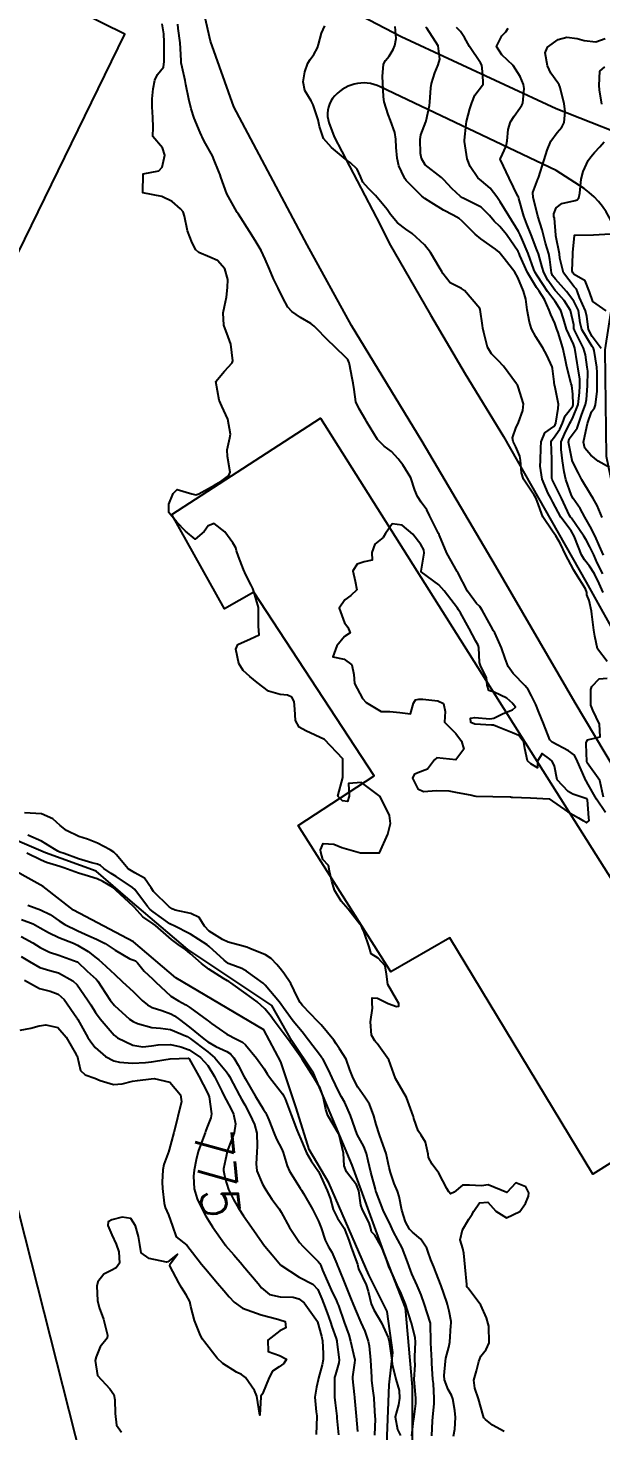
# Model space of a CAD drawing. Header units: metres. Extents: x 307586 to 320046, y 7427249 to 7434250.
# Drawn here: x 319085.4 to 319146.4, y 7429122.8 to 7429272.2 of the extents above; entities that cross this region are included whole.
import ezdxf
from ezdxf.enums import TextEntityAlignment as Align

# ---------------------------------------------------------------- set-up
doc = ezdxf.new("R2010")
doc.units = ezdxf.units.M
doc.header["$MEASUREMENT"] = 0
for name, color, linetype in [('Area Verde e Lazer', 45, 'Continuous'), ('Cotas', 45, 'Continuous'), ('Curvas de Nivel 1m', 11, 'Continuous'), ('Curvas de Nivel 5m', 15, 'Continuous'), ('Edificações', 30, 'Continuous'), ('Hidrografia', 140, 'Continuous'), ('Vias Primárias', 230, 'Continuous')]:
    doc.layers.add(name, color=color, linetype=linetype)
doc.styles.add('Style-STANDARD', font='STANDARD.shx')

msp = doc.modelspace()

# ---------------------------------------------------------------- linework, layer by layer
at = {"layer": 'Area Verde e Lazer'}
msp.add_lwpolyline([(319044.9, 7429222.86), (319066.6, 7429211.96), (319095.71, 7429271.56), (319044.9, 7429296.61)], dxfattribs=at)
msp.add_lwpolyline([(319044.9, 7429222.86), (319066.6, 7429211.96), (319095.71, 7429271.56), (319044.9, 7429296.61)], dxfattribs=at)
at = {"layer": 'Curvas de Nivel 1m', "flags": 128}
for points, elevation in [([(319136.06, 7429122.77), (319134.85, 7429123.44), (319134.08, 7429124.05), (319133.93, 7429124.23), (319133.83, 7429124.49), (319133.35, 7429126.24), (319132.96, 7429127.4), (319132.86, 7429128.24), (319133.13, 7429129.25), (319133.37, 7429130.24), (319133.61, 7429130.78), (319134.17, 7429131.52), (319134.47, 7429132.23), (319134.44, 7429133.98), (319134.39, 7429134.23), (319134.21, 7429134.87), (319133.6, 7429136.24), (319132.24, 7429138.04), (319132.15, 7429138.16), (319132.12, 7429138.25), (319132.09, 7429138.41), (319131.91, 7429140.26), (319131.79, 7429141.76), (319131.67, 7429142.26), (319131.38, 7429143.19), (319131.63, 7429144.26), (319132.33, 7429145.4), (319132.67, 7429145.91), (319132.85, 7429146.24), (319133.46, 7429147.13), (319134.35, 7429147.2), (319135.2, 7429146.22), (319136.34, 7429145.53), (319137.74, 7429146.19), (319138.35, 7429147.06), (319138.68, 7429147.85), (319138.69, 7429148.18), (319138.37, 7429148.83), (319137.33, 7429149.24), (319136.36, 7429148.21), (319134.38, 7429149.04), (319133.68, 7429148.93), (319132.37, 7429149.02), (319131.64, 7429149), (319130.75, 7429148.27), (319130.36, 7429148.08), (319130.17, 7429148.28), (319129.99, 7429148.66), (319129.11, 7429150.29), (319128.4, 7429151.24), (319128.04, 7429151.94), (319127.97, 7429152.31), (319127.7, 7429153.58), (319127.25, 7429154.32), (319126.92, 7429154.8), (319126.46, 7429156.11), (319126.41, 7429156.33), (319126.4, 7429156.39), (319125.68, 7429158.34), (319124.51, 7429160.35), (319123.79, 7429162.36), (319122.55, 7429164.08), (319122.42, 7429164.24), (319122.32, 7429164.37), (319121.97, 7429164.97), (319121.85, 7429166.38), (319122.06, 7429167.84), (319122.02, 7429168.38), (319122.04, 7429168.95), (319122.61, 7429168.93), (319123.73, 7429168.36), (319124.6, 7429168.02), (319124.87, 7429168.08), (319124.85, 7429168.35), (319124.61, 7429168.76), (319123.68, 7429170.36), (319123.55, 7429171.46), (319123.41, 7429172.36), (319122.66, 7429173.17), (319121.93, 7429173.64), (319121.72, 7429174.38), (319121.16, 7429175.93), (319120.95, 7429176.4), (319120.89, 7429176.58), (319120.71, 7429176.81), (319119.48, 7429178.41), (319118.74, 7429179.26), (319118.02, 7429180.43), (319117.72, 7429181.39), (319117.47, 7429182.44), (319117.38, 7429183.04), (319116.79, 7429183.69), (319116.55, 7429184.45), (319116.54, 7429184.71), (319116.81, 7429185.37), (319117.93, 7429185.31), (319118.8, 7429184.96), (319120.79, 7429184.4), (319122.8, 7429184.38), (319123.7, 7429186.37), (319123.99, 7429187.52), (319123.87, 7429188.36), (319122.87, 7429190.38), (319120.89, 7429191.9), (319119.52, 7429191.78), (319119.57, 7429190.41), (319119.41, 7429189.87), (319118.87, 7429189.93), (319118.37, 7429190.43), (319118.89, 7429192.42), (319118.91, 7429194.42), (319116.94, 7429196.45), (319114.95, 7429197.37), (319114.25, 7429197.78), (319113.86, 7429198.49), (319113.78, 7429199.69), (319113.73, 7429200.49), (319113.47, 7429200.96), (319113, 7429201.17), (319112.24, 7429201.27), (319111, 7429201.62), (319109.77, 7429202.53), (319109.02, 7429203.17), (319108.29, 7429203.82), (319107.83, 7429204.56), (319107.53, 7429206.09), (319107.74, 7429206.56), (319109.07, 7429207.17), (319110, 7429207.6), (319109.92, 7429208.53), (319109.94, 7429209.69), (319109.94, 7429210.53), (319109.44, 7429212.23), (319109.31, 7429212.54), (319109.14, 7429212.9), (319108.59, 7429213.99), (319108.34, 7429214.55), (319107.78, 7429215.95), (319107.6, 7429216.56), (319107.5, 7429216.88), (319107.19, 7429217.42), (319106.34, 7429218.58), (319105.22, 7429219.45), (319104.58, 7429219.23), (319104.15, 7429218.61), (319103.19, 7429217.79), (319102.14, 7429218.63), (319101.22, 7429219.59), (319100.38, 7429220.65), (319100.38, 7429221.51), (319100.86, 7429222.64), (319101.26, 7429223.07), (319102.82, 7429222.62), (319103.25, 7429222.52), (319103.58, 7429222.62), (319105.26, 7429223.53), (319105.93, 7429223.92), (319106.78, 7429224.57), (319106.92, 7429224.93), (319106.64, 7429226.58), (319106.6, 7429227.29), (319106.88, 7429228.57), (319106.94, 7429228.97), (319106.66, 7429230.58), (319106.01, 7429231.94), (319105.73, 7429232.59), (319105.39, 7429234.59), (319106.31, 7429235.68), (319107.12, 7429236.57), (319107.2, 7429236.79), (319106.97, 7429238.57), (319106.69, 7429239.34), (319106.23, 7429240.58), (319106.16, 7429241.91), (319106.31, 7429242.58), (319106.51, 7429243.57), (319106.63, 7429244.58), (319106.65, 7429245.46), (319106.33, 7429246.58), (319105.55, 7429247.48), (319104.76, 7429247.81), (319103.56, 7429248.33), (319103.26, 7429248.62), (319102.86, 7429249.34), (319102.38, 7429250.63), (319102.04, 7429252.2), (319101.89, 7429252.64), (319101.62, 7429252.97), (319100.73, 7429253.76), (319099.63, 7429254.27), (319097.63, 7429254.69), (319097.66, 7429256.69), (319099.31, 7429257.03), (319099.67, 7429257.4), (319099.94, 7429258.67), (319099.7, 7429259.48), (319098.69, 7429260.68), (319098.72, 7429261.68), (319098.68, 7429262.68), (319098.59, 7429263.84), (319098.62, 7429264.68), (319098.71, 7429265.73), (319098.9, 7429266.68), (319099.18, 7429267.28), (319099.8, 7429268.04), (319099.88, 7429268.67), (319099.89, 7429270.62), (319099.88, 7429270.67), (319099.88, 7429270.72), (319099.84, 7429271.62), (319099.68, 7429272.67)], 774), ([(319147.05, 7429204.75), (319146.02, 7429206.1), (319145.72, 7429207.46), (319145.61, 7429208.1), (319145.4, 7429209.82), (319145.37, 7429210.11), (319145.12, 7429211.26), (319144.89, 7429211.87), (319144.88, 7429212.11), (319144.75, 7429212.5), (319143.71, 7429214.13), (319143.51, 7429214.48), (319143.17, 7429215.11), (319142.6, 7429216.15), (319142.06, 7429217.28), (319141.57, 7429218.16), (319141.21, 7429218.65), (319140.2, 7429220.17), (319139.58, 7429221.85), (319139.44, 7429222.18), (319139.26, 7429222.47), (319138.14, 7429224.2), (319137.93, 7429224.84), (319137.82, 7429226.2), (319137.75, 7429226.64), (319137.32, 7429227.63), (319137.05, 7429228.21), (319136.97, 7429228.57), (319137.35, 7429229.73), (319137.52, 7429230.03), (319137.62, 7429230.21), (319138.08, 7429231.49), (319138.15, 7429232.2), (319137.58, 7429234.03), (319137.48, 7429234.21), (319137.4, 7429234.32), (319135.99, 7429236.22), (319135.43, 7429236.83), (319134.74, 7429237.54), (319134.32, 7429238.25), (319133.91, 7429239.81), (319133.82, 7429240.25), (319133.77, 7429240.55), (319133.54, 7429242.26), (319133.49, 7429242.37), (319131.86, 7429244.28), (319131.53, 7429244.49), (319130.33, 7429245.09), (319129.54, 7429246.08), (319129.43, 7429246.31), (319129.27, 7429246.59), (319128.25, 7429248.32), (319127.58, 7429249.15), (319126.3, 7429250.34), (319125.6, 7429250.82), (319124.71, 7429251.47), (319123.99, 7429252.37), (319123.62, 7429252.9), (319122.39, 7429254.39), (319121.65, 7429255.14), (319121.05, 7429255.81), (319120.78, 7429256.41), (319120.44, 7429257.18), (319119.68, 7429257.92), (319119.37, 7429258.12), (319118.97, 7429258.44), (319117.7, 7429259.51), (319116.83, 7429260.46), (319116.43, 7429261.75), (319116.29, 7429262.46), (319115.76, 7429264.03), (319115.53, 7429264.47), (319114.87, 7429265.57), (319114.69, 7429266.49), (319114.86, 7429267.55), (319115.17, 7429268.48), (319115.42, 7429268.87), (319115.82, 7429269.41), (319116.19, 7429270.11), (319116.32, 7429270.47), (319116.65, 7429271.66), (319116.99, 7429272.46)], 776), ([(319146.61, 7429212.1), (319146.18, 7429213.07), (319145.68, 7429214.1), (319145.17, 7429214.91), (319144.64, 7429215.58), (319144.32, 7429216.12), (319143.99, 7429216.93), (319143.54, 7429218.13), (319143.21, 7429218.68), (319142.11, 7429220.15), (319141.25, 7429221.73), (319141.04, 7429222.16), (319140.77, 7429222.66), (319140.12, 7429224.17), (319139.92, 7429225.55), (319139.94, 7429226.17), (319139.98, 7429227.51), (319140.01, 7429228.17), (319140.39, 7429229.13), (319141.35, 7429229.8), (319141.52, 7429229.98), (319141.59, 7429230.16), (319141.82, 7429231.7), (319141.87, 7429232.16), (319141.46, 7429234.11), (319141.44, 7429234.16), (319141.41, 7429234.54), (319141.22, 7429235.96), (319141.17, 7429236.16), (319140.63, 7429237.37), (319140.2, 7429238.18), (319139.46, 7429239.34), (319139, 7429240.19), (319138.78, 7429240.89), (319138.53, 7429242.2), (319138.37, 7429243.34), (319138.15, 7429244.2), (319137.54, 7429245.66), (319137.22, 7429246.21), (319136.09, 7429247.69), (319135.66, 7429248.23), (319135.56, 7429248.34), (319135.14, 7429248.66), (319133.59, 7429249.76), (319133, 7429250.27), (319131.61, 7429251.67), (319131.27, 7429251.95), (319130.66, 7429252.29), (319129.62, 7429252.84), (319128.32, 7429253.64), (319127.64, 7429254.08), (319127.31, 7429254.33), (319125.66, 7429255.99), (319125.51, 7429256.2), (319125.42, 7429256.35), (319124.87, 7429257.56), (319124.67, 7429258.37), (319124.57, 7429259.5), (319124.54, 7429260.37), (319124.43, 7429261.08), (319123.98, 7429262.38), (319123.74, 7429263.02), (319123.32, 7429264.38), (319123.25, 7429264.91), (319123.16, 7429266.39), (319123.11, 7429267.06), (319123.24, 7429268.39), (319123.43, 7429268.77), (319123.82, 7429269.24), (319124.27, 7429269.93), (319124.45, 7429270.37), (319124.59, 7429271.12), (319124.46, 7429272.37)], 777), ([(319146.57, 7429214.1), (319145.99, 7429215.29), (319145.62, 7429216.11), (319145.19, 7429216.96), (319144.8, 7429217.72), (319144.57, 7429218.12), (319143.23, 7429220.02), (319143.15, 7429220.14), (319143.05, 7429220.32), (319142.19, 7429222.15), (319141.28, 7429223.94), (319141.18, 7429224.16), (319141.16, 7429224.29), (319141.15, 7429226.16), (319141.14, 7429226.32), (319141.08, 7429228.16), (319141.14, 7429228.35), (319141.33, 7429228.56), (319142, 7429229.49), (319142.28, 7429230.15), (319142.57, 7429230.94), (319143.37, 7429231.97), (319143.43, 7429232.14), (319143.39, 7429233.24), (319143.27, 7429234.14), (319143.22, 7429234.33), (319142.74, 7429236.15), (319142.56, 7429237.02), (319142.32, 7429238.15), (319141.81, 7429239.81), (319141.69, 7429240.16), (319141.48, 7429240.78), (319141.05, 7429241.73), (319140.88, 7429242.17), (319140.36, 7429243.32), (319139.8, 7429244.19), (319139.69, 7429244.35), (319139.53, 7429244.59), (319138.55, 7429246.2), (319137.76, 7429248.01), (319137.68, 7429248.21), (319137.57, 7429248.44), (319136.32, 7429250.22), (319135.6, 7429251.08), (319135.02, 7429251.65), (319134.52, 7429252.25), (319133.63, 7429253.13), (319131.87, 7429254.05), (319131.64, 7429254.15), (319131.44, 7429254.28), (319130.49, 7429255.14), (319129.66, 7429256.06), (319129.39, 7429256.31), (319127.68, 7429257.67), (319127.27, 7429258.33), (319127.18, 7429258.85), (319127.14, 7429260.34), (319127.19, 7429260.86), (319127.73, 7429262.24), (319127.76, 7429262.3), (319127.77, 7429262.33), (319128.13, 7429263.96), (319128.18, 7429264.33), (319128.27, 7429265.84), (319128.33, 7429266.32), (319128.68, 7429267.44), (319129.06, 7429268.32), (319129.24, 7429268.89), (319129.05, 7429270.32), (319127.85, 7429272.21), (319127.75, 7429272.33)], 778), ([(319146.65, 7429216.1), (319146.23, 7429217.06), (319145.78, 7429218.1), (319145.22, 7429219.13), (319144.68, 7429220.12), (319144.18, 7429221.07), (319143.43, 7429222.14), (319143.26, 7429222.43), (319142.64, 7429224.15), (319142.47, 7429224.97), (319142.29, 7429226.15), (319142.13, 7429227.34), (319142.16, 7429228.15), (319142.5, 7429228.99), (319143.08, 7429230.14), (319143.17, 7429230.32), (319143.36, 7429230.65), (319143.95, 7429232.13), (319144.11, 7429233.41), (319144.14, 7429234.13), (319144.12, 7429234.84), (319143.92, 7429236.13), (319143.85, 7429236.56), (319143.6, 7429238.14), (319143.45, 7429238.55), (319142.7, 7429240.15), (319142.39, 7429241.25), (319142.11, 7429242.15), (319141.51, 7429243.1), (319140.7, 7429244.17), (319140.22, 7429244.87), (319139.54, 7429245.9), (319139.37, 7429246.19), (319139.24, 7429246.5), (319138.64, 7429248.2), (319137.93, 7429249.87), (319137.77, 7429250.21), (319137.6, 7429250.56), (319136.57, 7429252.22), (319135.64, 7429253.71), (319135.3, 7429254.24), (319134.59, 7429255.18), (319133.66, 7429255.95), (319133.28, 7429256.26), (319132.47, 7429257.48), (319132.14, 7429258.28), (319131.85, 7429260.14), (319131.86, 7429260.28), (319132.02, 7429261.99), (319132.06, 7429262.28), (319132.43, 7429263.6), (319132.62, 7429264.27), (319132.97, 7429265.07), (319133.78, 7429266.14), (319133.85, 7429266.26), (319133.86, 7429266.34), (319133.79, 7429267.25), (319133.69, 7429268.26), (319133.56, 7429268.51), (319132.39, 7429270.27), (319131.84, 7429271.22), (319131.42, 7429271.86), (319131, 7429272.29)], 779), ([(319147.3, 7429225.42), (319146.1, 7429226.1), (319145.31, 7429226.74), (319144.67, 7429227.48), (319144.52, 7429228.12), (319144.67, 7429228.78), (319144.94, 7429230.12), (319145.37, 7429231.35), (319145.68, 7429231.79), (319145.79, 7429232.11), (319145.96, 7429233.54), (319145.98, 7429234.1), (319145.97, 7429235.55), (319145.93, 7429236.1), (319145.66, 7429237.89), (319145.58, 7429238.11), (319145.45, 7429238.32), (319144.36, 7429240.13), (319144.18, 7429240.83), (319143.98, 7429242.13), (319143.51, 7429243.15), (319142.72, 7429244.15), (319141.54, 7429245.48), (319141.24, 7429245.86), (319141.11, 7429246.17), (319140.95, 7429247.56), (319140.82, 7429248.17), (319140.46, 7429249.3), (319140.26, 7429250.18), (319140.14, 7429250.73), (319139.67, 7429252.19), (319139.62, 7429252.38), (319139.16, 7429254.19), (319139.12, 7429254.72), (319139.66, 7429256.11), (319139.71, 7429256.19), (319139.73, 7429256.26), (319140.32, 7429258.18), (319140.65, 7429259.22), (319141.06, 7429260.17), (319141.72, 7429261.11), (319142.22, 7429261.66), (319142.48, 7429262.15), (319142.57, 7429263.34), (319142.46, 7429264.15), (319142.04, 7429265.9), (319141.93, 7429266.16), (319141.79, 7429266.39), (319141.05, 7429267.43), (319140.68, 7429268.18), (319140.43, 7429269.57), (319140.7, 7429270.18), (319141.84, 7429271), (319142.75, 7429271.25), (319143.84, 7429271.09), (319144.6, 7429270.89), (319145.84, 7429270.75), (319146.84, 7429271.1)], 781), ([(319146.47, 7429264.1), (319146.24, 7429265.64), (319146.2, 7429266.11), (319146.27, 7429267.63), (319146.81, 7429268.1)], 782), ([(319146.4, 7429238.1), (319145.46, 7429239.36), (319145.06, 7429240.12), (319144.87, 7429241.5), (319144.74, 7429242.12), (319144.11, 7429243.53), (319143.9, 7429244.13), (319143.79, 7429244.4), (319143.53, 7429244.66), (319142.4, 7429246.15), (319142.01, 7429247.7), (319141.97, 7429248.16), (319141.59, 7429250.11), (319141.58, 7429250.16), (319141.42, 7429251.97), (319141.38, 7429252.16), (319141.36, 7429252.42), (319141.63, 7429253.08), (319142.23, 7429253.55), (319143.64, 7429253.84), (319143.86, 7429253.92), (319144.01, 7429254.13), (319144.14, 7429254.62), (319144.27, 7429256.13), (319144.48, 7429256.94), (319145.03, 7429258.12), (319145.29, 7429258.51), (319145.7, 7429258.98), (319146.25, 7429259.56), (319146.72, 7429260.1)], 782), ([(319146.92, 7429242.1), (319145.51, 7429243.11), (319145.17, 7429244.12), (319144.71, 7429245.29), (319143.54, 7429245.99), (319143.38, 7429246.14), (319143.32, 7429246.36), (319143.37, 7429248.14), (319143.38, 7429248.33), (319143.57, 7429250.14), (319143.57, 7429250.16), (319143.59, 7429250.17), (319143.64, 7429250.18), (319145.59, 7429250.21), (319147.4, 7429250.29)], 783), ([(319146.66, 7429190.31), (319146.27, 7429192.1), (319144.92, 7429193.96), (319144.87, 7429194.11), (319144.79, 7429195.96), (319144.79, 7429196.11), (319144.95, 7429196.44), (319146.29, 7429196.75), (319146.23, 7429198.1), (319145.52, 7429199.57), (319145.32, 7429200.11), (319145.31, 7429201.8), (319145.4, 7429202.11), (319146.19, 7429202.93), (319147.03, 7429202.98)], 776), ([(319130.7, 7429122.27), (319130.82, 7429123.02), (319130.89, 7429124.27), (319130.84, 7429125.02), (319130.62, 7429126.27), (319130.47, 7429126.64), (319130.11, 7429127.25), (319129.73, 7429128.28), (319129.68, 7429128.74), (319129.82, 7429130.28), (319129.86, 7429130.57), (319130.17, 7429131.75), (319130.28, 7429132.28), (319130.4, 7429134.07), (319130.42, 7429134.28), (319130.42, 7429134.5), (319130.22, 7429135.58), (319130.05, 7429136.28), (319129.98, 7429136.53), (319129.37, 7429138.29), (319128.82, 7429139.74), (319128.59, 7429140.3), (319128.28, 7429141.05), (319127.95, 7429141.97), (319127.83, 7429142.31), (319127.22, 7429143.24), (319126.31, 7429143.99), (319125.99, 7429144.33), (319125.57, 7429145.1), (319125.18, 7429146.34), (319124.9, 7429147.8), (319124.72, 7429148.35), (319124.38, 7429149.19), (319123.98, 7429150.35), (319123.85, 7429150.9), (319123.5, 7429152.36), (319123.03, 7429153.76), (319122.81, 7429154.37), (319122.45, 7429155.46), (319122.19, 7429156.37), (319121.73, 7429157.64), (319121.23, 7429158.39), (319120.5, 7429159.43), (319120, 7429160.41), (319119.65, 7429161.28), (319119.26, 7429162.41), (319118.54, 7429163.53), (319118.19, 7429164.07), (319117.93, 7429164.43), (319116.58, 7429166.09), (319116.26, 7429166.45), (319114.6, 7429168.12), (319114.35, 7429168.47), (319114.08, 7429169), (319113.38, 7429170.48), (319112.64, 7429171.59), (319112.22, 7429172.07), (319111.87, 7429172.5), (319111.29, 7429173.15), (319110.66, 7429173.54), (319108.99, 7429174.21), (319108.67, 7429174.35), (319108.53, 7429174.4), (319107.92, 7429174.55), (319106.68, 7429174.89), (319106.1, 7429175.15), (319104.69, 7429176.04), (319104.17, 7429176.6), (319103.61, 7429177.5), (319102.72, 7429177.92), (319101.06, 7429178.3), (319100.72, 7429178.44), (319100.42, 7429178.64), (319098.75, 7429180.28), (319098.5, 7429180.66), (319097.79, 7429181.7), (319096.77, 7429182.27), (319096.05, 7429182.7), (319094.79, 7429184.2), (319094.53, 7429184.45), (319094.12, 7429184.72), (319092.8, 7429185.43), (319091.72, 7429185.84), (319090.81, 7429186.14), (319089.5, 7429186.77), (319088.83, 7429187.3), (319088.05, 7429188), (319086.84, 7429188.53), (319085, 7429188.67)], 773), ([(319128.37, 7429122.3), (319128.45, 7429123.91), (319128.49, 7429124.3), (319128.63, 7429125.76), (319128.63, 7429126.29), (319128.54, 7429127.88), (319128.5, 7429128.3), (319128.39, 7429130.06), (319128.38, 7429130.3), (319128.27, 7429132.21), (319128.26, 7429132.3), (319128.23, 7429134.26), (319128.23, 7429134.3), (319128.19, 7429134.42), (319127.6, 7429136.31), (319127.23, 7429137.31), (319126.8, 7429138.32), (319126.26, 7429139.56), (319125.95, 7429140.33), (319125.78, 7429140.84), (319125.21, 7429142.34), (319124.31, 7429144.04), (319124.15, 7429144.35), (319124, 7429144.67), (319123.21, 7429146.36), (319122.45, 7429148.28), (319122.42, 7429148.37), (319122.37, 7429148.59), (319121.89, 7429150.38), (319121.61, 7429151.59), (319121.42, 7429152.38), (319121.14, 7429153.11), (319120.43, 7429154.4), (319119.72, 7429156.41), (319119.1, 7429157.79), (319118.77, 7429158.42), (319118.49, 7429158.95), (319117.78, 7429160.43), (319117.38, 7429161.29), (319116.76, 7429162.45), (319116.67, 7429162.58), (319116.54, 7429162.76), (319115.26, 7429164.46), (319114.57, 7429165.32), (319113.62, 7429166.48), (319112.6, 7429167.88), (319112.35, 7429168.24), (319112.15, 7429168.5), (319110.63, 7429170.31), (319110.41, 7429170.52), (319108.65, 7429171.81), (319108.17, 7429172.07), (319106.8, 7429172.57), (319106.69, 7429172.6), (319106.65, 7429172.63), (319106.27, 7429172.96), (319104.67, 7429174.41), (319104.45, 7429174.59), (319102.69, 7429175.73), (319100.87, 7429176.64), (319100.7, 7429176.72), (319100.5, 7429176.85), (319098.72, 7429178.11), (319098.41, 7429178.35), (319098.12, 7429178.67), (319096.75, 7429180.48), (319096.53, 7429180.69), (319094.76, 7429181.86), (319094.23, 7429182.18), (319093.46, 7429182.73), (319093.09, 7429183.05), (319092.78, 7429183.2), (319092.18, 7429183.34), (319090.78, 7429183.76), (319089.25, 7429184.32), (319088.79, 7429184.47), (319088.58, 7429184.57), (319088.21, 7429184.79), (319086.81, 7429185.65), (319085.36, 7429186.27)], 772), ([(319126.24, 7429122.32), (319126.44, 7429123.95), (319126.48, 7429124.32), (319126.67, 7429125.74), (319126.68, 7429126.31), (319126.52, 7429127.92), (319126.5, 7429128.32), (319126.59, 7429129.87), (319126.58, 7429130.32), (319126.57, 7429130.73), (319126.65, 7429132.32), (319126.62, 7429132.76), (319126.21, 7429134.33), (319126.19, 7429134.4), (319125.58, 7429136.34), (319125.1, 7429137.48), (319124.7, 7429138.35), (319124.26, 7429139.34), (319123.8, 7429140.35), (319123.54, 7429141.1), (319123.06, 7429142.36), (319122.31, 7429143.67), (319121.96, 7429144.03), (319121.87, 7429144.38), (319121.72, 7429144.98), (319120.98, 7429146.39), (319120.82, 7429146.87), (319120.59, 7429148.4), (319120.37, 7429149.03), (319119.28, 7429150.41), (319119.06, 7429151.08), (319118.99, 7429152.41), (319118.51, 7429154.35), (319118.47, 7429154.42), (319118.43, 7429154.5), (319117.29, 7429156.44), (319117.08, 7429157.05), (319116.82, 7429158.44), (319116.5, 7429159.33), (319115.82, 7429160.46), (319114.59, 7429162.41), (319114.55, 7429162.47), (319114.53, 7429162.5), (319113.12, 7429164.48), (319112.56, 7429165.22), (319111.59, 7429166.5), (319111.17, 7429167.09), (319110.6, 7429167.79), (319109.78, 7429168.53), (319108.62, 7429169.39), (319106.99, 7429170.56), (319106.77, 7429170.7), (319106.63, 7429170.77), (319106.2, 7429171.02), (319104.65, 7429171.99), (319103.87, 7429172.6), (319102.66, 7429173.68), (319102.14, 7429174.09), (319101.39, 7429174.63), (319100.68, 7429175.17), (319098.97, 7429176.66), (319098.7, 7429176.85), (319097.63, 7429177.59), (319096.72, 7429178.57), (319096.62, 7429178.69), (319094.75, 7429180.43), (319094.37, 7429180.72), (319093.36, 7429181.33), (319092.76, 7429181.63), (319091.49, 7429182.03), (319090.77, 7429182.23), (319089.2, 7429182.78), (319088.77, 7429182.92), (319087.35, 7429183.37), (319086.78, 7429183.62), (319085.25, 7429184.36)], 771), ([(319085.36, 7429178.82), (319086.72, 7429178.33), (319087.75, 7429177.83), (319088.71, 7429177.16), (319089.31, 7429176.77), (319090.69, 7429176.1), (319091.88, 7429175.55), (319092.68, 7429175.19), (319093.59, 7429174.73), (319094.26, 7429174.3), (319094.67, 7429174.03), (319096.24, 7429173.11), (319096.66, 7429172.95), (319096.85, 7429172.88), (319097.03, 7429172.68), (319097.76, 7429171.79), (319098.64, 7429170.97), (319098.98, 7429170.66), (319100.61, 7429169.14), (319101.4, 7429168.63), (319102.18, 7429168.2), (319102.6, 7429167.93), (319104.45, 7429166.59), (319104.58, 7429166.5), (319104.94, 7429166.22), (319106.56, 7429165.08), (319107.6, 7429164.55), (319108.23, 7429164.22), (319108.55, 7429163.96), (319109.71, 7429162.53), (319110.52, 7429161.38), (319110.85, 7429160.85), (319111.09, 7429160.51), (319112.49, 7429158.72), (319112.63, 7429158.49), (319112.76, 7429158.2), (319113.41, 7429156.48), (319114.02, 7429154.9), (319114.2, 7429154.47), (319114.43, 7429153.91), (319115.05, 7429152.46), (319115.54, 7429151.6), (319116.32, 7429150.45), (319116.39, 7429150.32), (319117.25, 7429148.44), (319117.55, 7429147.62), (319117.89, 7429146.43), (319118.33, 7429145.48), (319119.06, 7429144.41), (319119.56, 7429143.15), (319119.8, 7429142.4), (319120.28, 7429141.06), (319120.46, 7429140.59), (319120.49, 7429140.4), (319120.57, 7429140.09), (319121.38, 7429138.38), (319121.59, 7429137.73), (319121.93, 7429136.37), (319122.21, 7429135.74), (319123.01, 7429134.36), (319123.73, 7429132.8), (319123.85, 7429132.35), (319124.13, 7429130.38), (319124.13, 7429130.35), (319124.15, 7429129.93), (319124.53, 7429128.34), (319124.9, 7429127.13), (319124.94, 7429126.34), (319124.82, 7429125.61), (319124.48, 7429124.34), (319124.72, 7429123), (319125.03, 7429122.34)], 771), ([(319084.71, 7429177.31), (319085.95, 7429176.82), (319086.7, 7429176.4), (319087.57, 7429175.91), (319088.68, 7429175.37), (319090.23, 7429174.76), (319090.67, 7429174.57), (319091.78, 7429173.87), (319092.66, 7429173.21), (319092.93, 7429173), (319093.25, 7429172.72), (319094.64, 7429171.42), (319095.43, 7429170.7), (319096.62, 7429169.59), (319097.56, 7429168.68), (319098.12, 7429168.19), (319098.6, 7429167.93), (319099.62, 7429167.62), (319100.59, 7429167.26), (319100.98, 7429167.03), (319101.51, 7429166.63), (319102.57, 7429165.83), (319104.1, 7429164.59), (319104.55, 7429164.25), (319105.37, 7429163.76), (319106.54, 7429163.23), (319106.96, 7429162.99), (319107.3, 7429162.56), (319107.75, 7429161.78), (319108.41, 7429160.54), (319108.51, 7429160.35), (319109.58, 7429158.53), (319110.47, 7429157.06), (319110.68, 7429156.73), (319110.79, 7429156.52), (319111.01, 7429155.95), (319111.6, 7429154.5), (319111.84, 7429153.91), (319112.42, 7429152.85), (319112.57, 7429152.49), (319112.98, 7429151.06), (319113.23, 7429150.48), (319114.37, 7429148.7), (319114.5, 7429148.47), (319114.72, 7429148.11), (319115.68, 7429146.46), (319116.32, 7429145.18), (319116.6, 7429144.45), (319117.02, 7429143.16), (319117.39, 7429142.43), (319117.72, 7429141.86), (319118.27, 7429140.62), (319118.35, 7429140.42), (319118.42, 7429140.27), (319119.14, 7429138.41), (319119.8, 7429136.83), (319119.98, 7429136.4), (319120.21, 7429135.79), (319120.83, 7429134.39), (319121.26, 7429133.46), (319121.61, 7429132.38), (319121.7, 7429131.91), (319121.86, 7429130.37), (319121.95, 7429128.55), (319121.95, 7429128.37), (319121.96, 7429128.21), (319122.11, 7429127.1), (319122.2, 7429126.37), (319122.21, 7429126.26), (319122.32, 7429124.37), (319122.33, 7429124.11), (319122.29, 7429122.37)], 772), ([(319084.68, 7429175.49), (319085.9, 7429174.82), (319086.67, 7429174.31), (319087.68, 7429173.81), (319088.66, 7429173.48), (319090.62, 7429172.79), (319090.65, 7429172.78), (319091.7, 7429171.81), (319092.63, 7429170.93), (319092.82, 7429170.73), (319093.22, 7429170.13), (319094.12, 7429168.71), (319094.6, 7429168.14), (319096.18, 7429166.69), (319096.58, 7429166.42), (319097.03, 7429166.23), (319098.57, 7429165.78), (319099.5, 7429165.72), (319100.57, 7429165.57), (319102.35, 7429164.82), (319102.55, 7429164.7), (319102.67, 7429164.61), (319104.54, 7429163.22), (319105.29, 7429162.58), (319106.52, 7429161.07), (319106.72, 7429160.77), (319106.83, 7429160.57), (319107.22, 7429159.84), (319107.91, 7429158.55), (319108.11, 7429158.18), (319108.47, 7429157.55), (319109.01, 7429156.53), (319109.49, 7429155.48), (319109.75, 7429154.53), (319109.8, 7429153.14), (319109.76, 7429152.53), (319109.67, 7429151.26), (319109.76, 7429150.53), (319110.37, 7429149.12), (319110.71, 7429148.51), (319111.34, 7429147.5), (319112.11, 7429146.49), (319112.34, 7429146.13), (319113.23, 7429144.48), (319114.3, 7429142.91), (319114.68, 7429142.47), (319116.28, 7429140.88), (319116.47, 7429140.65), (319116.57, 7429140.45), (319116.75, 7429139.95), (319117.41, 7429138.43), (319117.66, 7429137.85), (319118.23, 7429136.69), (319118.35, 7429136.42), (319118.44, 7429136.2), (319119.05, 7429134.41), (319119.53, 7429133.06), (319119.73, 7429132.4), (319120.15, 7429130.55), (319120.18, 7429130.43), (319120.19, 7429130.4), (319120.18, 7429130.37), (319120.15, 7429130.07), (319119.94, 7429128.59), (319119.93, 7429128.4), (319120.11, 7429126.71), (319120.14, 7429126.43), (319120.14, 7429126.4), (319120.15, 7429126.35), (319120.32, 7429124.4), (319120.45, 7429122.78)], 773), ([(319084.66, 7429173.35), (319085.56, 7429172.82), (319086.65, 7429172.2), (319087.73, 7429171.88), (319088.64, 7429171.61), (319090.16, 7429170.76), (319090.63, 7429170.32), (319091.73, 7429168.74), (319092.07, 7429168.21), (319092.59, 7429167.38), (319093.07, 7429166.73), (319094.56, 7429164.99), (319094.9, 7429164.71), (319096.55, 7429163.91), (319097.6, 7429163.73), (319098.54, 7429163.83), (319099.24, 7429163.96), (319100.55, 7429163.99), (319101.67, 7429163.75), (319102.54, 7429163.42), (319103.76, 7429162.6), (319104.52, 7429161.73), (319105.26, 7429160.58), (319106.04, 7429159.02), (319106.24, 7429158.57), (319106.48, 7429158.09), (319107.02, 7429157.11), (319107.27, 7429156.56), (319107.48, 7429155.52), (319107.33, 7429154.56), (319106.67, 7429152.82), (319106.59, 7429152.57), (319106.4, 7429151.73), (319106.21, 7429150.76), (319106.21, 7429150.57), (319106.38, 7429149.69), (319106.75, 7429148.56), (319107.26, 7429147.47), (319107.8, 7429146.55), (319108.33, 7429145.74), (319109.19, 7429144.53), (319110.3, 7429142.91), (319110.46, 7429142.68), (319110.59, 7429142.52), (319111.37, 7429141.59), (319112.27, 7429140.53), (319112.32, 7429140.49), (319114.25, 7429139.2), (319115.7, 7429138.46), (319116.24, 7429137.9), (319116.67, 7429136.89), (319116.84, 7429136.44), (319117.22, 7429135.42), (319117.58, 7429134.43), (319117.73, 7429133.97), (319118.18, 7429132.67), (319118.25, 7429132.42), (319118.28, 7429132.31), (319118.52, 7429130.42), (319118.49, 7429130.07), (319118.13, 7429128.84), (319118.03, 7429128.52), (319118.02, 7429128.42), (319118.03, 7429126.5), (319118.03, 7429126.42), (319118.09, 7429125.82), (319118.25, 7429124.42), (319118.28, 7429124.21), (319118.46, 7429122.42)], 774), ([(319084.56, 7429165.51), (319085.68, 7429165.71), (319086.57, 7429165.98), (319087.29, 7429166.08), (319088.57, 7429165.78), (319089.45, 7429164.77), (319090.53, 7429162.92), (319090.59, 7429162.82), (319090.62, 7429162.76), (319090.99, 7429161.22), (319091.48, 7429160.75), (319092.51, 7429160.4), (319093.07, 7429160.16), (319094.5, 7429159.71), (319095.4, 7429159.8), (319096.5, 7429160.07), (319097.03, 7429160.16), (319098.51, 7429160.34), (319098.82, 7429160.35), (319100.5, 7429159.96), (319101.64, 7429158.62), (319101.72, 7429157.87), (319101.42, 7429156.63), (319101.22, 7429155.86), (319100.9, 7429154.63), (319100.41, 7429152.78), (319100.38, 7429152.67), (319100.37, 7429152.64), (319099.85, 7429151.19), (319099.75, 7429150.65), (319099.68, 7429149.34), (319099.72, 7429148.65), (319099.9, 7429147.09), (319100, 7429146.64), (319100.33, 7429145.83), (319100.76, 7429144.63), (319101.18, 7429143.51), (319102.29, 7429142.61), (319103.85, 7429140.59), (319104.27, 7429140.1), (319105.58, 7429138.58), (319106.24, 7429137.8), (319106.79, 7429137.12), (319107.32, 7429136.55), (319108.21, 7429135.9), (319109.2, 7429135.54), (319110.2, 7429135.2), (319111.97, 7429134.72), (319112.2, 7429134.68), (319112.75, 7429134.48), (319112.85, 7429133.82), (319112.18, 7429133.51), (319110.92, 7429132.51), (319110.96, 7429131.31), (319112.16, 7429130.86), (319112.92, 7429130.48), (319112.61, 7429130.02), (319112.14, 7429129.66), (319111.42, 7429129.21), (319111.07, 7429128.51), (319110.37, 7429126.78), (319110.19, 7429126.52), (319110.16, 7429126.46), (319110.07, 7429124.52), (319109.74, 7429126.52), (319109.5, 7429127.14), (319108.54, 7429128.54), (319108.13, 7429128.83), (319107.58, 7429129.1), (319106.14, 7429130.02), (319105.54, 7429130.58), (319104.17, 7429132.32), (319103.98, 7429132.59), (319103.76, 7429133.01), (319103.11, 7429134.6), (319102.74, 7429136.08), (319102.6, 7429136.61), (319102.23, 7429137.31), (319101.73, 7429138.11), (319101.46, 7429138.62), (319100.5, 7429140.4), (319100.52, 7429140.64), (319101.31, 7429141.65), (319100.28, 7429140.85), (319100.12, 7429140.8), (319098.28, 7429141.19), (319097.42, 7429141.81), (319097.28, 7429142.68), (319097.16, 7429143.53), (319096.83, 7429144.68), (319096.32, 7429145.47), (319095.43, 7429145.6), (319094.32, 7429145.3), (319093.94, 7429145.09), (319093.88, 7429144.71), (319094.3, 7429143.7), (319094.78, 7429142.71), (319095.07, 7429141.92), (319095.13, 7429140.7), (319094.78, 7429140.19), (319094.26, 7429139.92), (319093.45, 7429139.52), (319092.82, 7429138.72), (319092.72, 7429138.24), (319092.78, 7429136.72), (319092.96, 7429135.97), (319093.42, 7429134.72), (319093.86, 7429133.03), (319093.81, 7429132.71), (319093.08, 7429131.8), (319092.65, 7429130.73), (319092.55, 7429130.33), (319092.78, 7429128.72), (319094.11, 7429127.3), (319094.52, 7429126.71), (319094.63, 7429126.16), (319094.66, 7429124.7), (319094.82, 7429123.46), (319095.35, 7429122.69)], 776)]:
    msp.add_lwpolyline(points, dxfattribs=dict(at, elevation=elevation))
at = {"layer": 'Curvas de Nivel 1m', "elevation": 774, "flags": 128}
msp.add_lwpolyline([(319124.15, 7429219.44), (319123.46, 7429218.38), (319123.2, 7429217.96), (319122.32, 7429217.26), (319122, 7429216.39), (319122.03, 7429215.54), (319121.17, 7429215.39), (319120.43, 7429215.14), (319119.98, 7429214.41), (319120.23, 7429213.32), (319120.38, 7429212.41), (319119.76, 7429211.78), (319119.12, 7429211.35), (319118.51, 7429210.43), (319119.09, 7429208.89), (319119.42, 7429208.42), (319119.67, 7429207.82), (319119.07, 7429207.43), (319118.25, 7429206.43), (319117.85, 7429205.25), (319119.05, 7429205.02), (319119.87, 7429204.41), (319120.07, 7429203.37), (319120.16, 7429202.41), (319121, 7429200.83), (319121.39, 7429200.4), (319122.98, 7429199.46), (319123.89, 7429199.45), (319124.98, 7429199.32), (319126.11, 7429199.21), (319126.44, 7429200.34), (319126.63, 7429200.7), (319127, 7429200.76), (319127.42, 7429200.75), (319129, 7429200.58), (319129.62, 7429200.29), (319129.81, 7429199.46), (319129.74, 7429198.29), (319130.95, 7429197.11), (319131.54, 7429196.27), (319131.77, 7429195.44), (319130.92, 7429194.28), (319128.92, 7429194.5), (319128.66, 7429194.3), (319127.92, 7429193.31), (319126.9, 7429192.9), (319126.48, 7429192.75), (319126.31, 7429192.34), (319126.88, 7429191.2), (319127.49, 7429190.93), (319128.88, 7429191.03), (319130.19, 7429190.98), (319130.88, 7429190.85), (319132.62, 7429190.52), (319132.87, 7429190.46), (319133.05, 7429190.43), (319134.87, 7429190.39), (319136.74, 7429190.35), (319136.87, 7429190.33), (319136.98, 7429190.32), (319138.87, 7429190.25), (319140.87, 7429190.16), (319142.85, 7429188.75), (319144, 7429188.12), (319144.52, 7429187.79), (319144.84, 7429187.59), (319145.12, 7429187.83), (319145.09, 7429188.11), (319144.94, 7429190.04), (319144.91, 7429190.11), (319144.87, 7429190.14), (319143.37, 7429190.63), (319142.88, 7429190.94), (319141.72, 7429192.15), (319141.44, 7429193.63), (319141.17, 7429194.16), (319140.93, 7429194.38), (319140.13, 7429194.97), (319139.64, 7429194.17), (319139.64, 7429193.44), (319138.92, 7429193.87), (319138.55, 7429194.19), (319138.27, 7429195.52), (319138.18, 7429196.19), (319137.64, 7429196.89), (319136.95, 7429197.18), (319135.37, 7429197.81), (319134.96, 7429197.97), (319134.72, 7429198), (319132.96, 7429198.1), (319132.54, 7429198.26), (319132.49, 7429198.74), (319132.97, 7429198.82), (319134.54, 7429198.67), (319134.97, 7429198.75), (319135.96, 7429199.24), (319136.98, 7429199.62), (319137.3, 7429199.9), (319137.05, 7429200.21), (319137.03, 7429200.24), (319136.99, 7429200.29), (319136.35, 7429200.86), (319135.01, 7429201.5), (319134.44, 7429201.67), (319134.28, 7429202.24), (319134.21, 7429203.06), (319133.58, 7429204.25), (319133.46, 7429204.67), (319133.39, 7429206.26), (319133.31, 7429206.5), (319133.07, 7429206.93), (319132.36, 7429208.27), (319131.43, 7429209.96), (319131.23, 7429210.28), (319131.11, 7429210.45), (319129.7, 7429212.29), (319129.14, 7429212.93), (319127.25, 7429214.33), (319127.23, 7429214.4), (319127.56, 7429216.32), (319127.51, 7429216.65), (319127.19, 7429217.22), (319126.34, 7429218.34), (319125.22, 7429219.3)], close=True, dxfattribs=at)
at = {"layer": 'Curvas de Nivel 5m', "flags": 128}
for points, elevation in [([(319146.85, 7429188.7), (319145.91, 7429190.1), (319144.89, 7429191.91), (319144.81, 7429192.03), (319144.77, 7429192.11), (319144.68, 7429192.33), (319143.9, 7429194.13), (319143.58, 7429194.78), (319142.93, 7429195.27), (319141.19, 7429196.16), (319140.95, 7429196.44), (319140.26, 7429198.17), (319139.78, 7429199.37), (319139.45, 7429200.18), (319139, 7429201.12), (319138.62, 7429201.8), (319138.32, 7429202.19), (319137.03, 7429203.5), (319136.52, 7429204.22), (319136.18, 7429205.09), (319135.8, 7429206.22), (319135.08, 7429207.81), (319134.92, 7429208.07), (319134.82, 7429208.23), (319134.47, 7429208.87), (319133.75, 7429210.25), (319133.47, 7429210.61), (319133.12, 7429210.96), (319132.17, 7429212.27), (319131.16, 7429214.23), (319131.14, 7429214.28), (319131.09, 7429214.36), (319129.98, 7429216.29), (319129.2, 7429218.18), (319129.17, 7429218.27), (319129.16, 7429218.3), (319129.09, 7429218.41), (319128.13, 7429220.32), (319127.84, 7429220.93), (319127.25, 7429221.74), (319126.84, 7429222.33), (319126.58, 7429223.02), (319126.14, 7429224.34), (319125.3, 7429225.72), (319125.02, 7429226.07), (319124.79, 7429226.36), (319124.07, 7429227.13), (319123.32, 7429227.69), (319122.58, 7429228.39), (319121.43, 7429230.32), (319121.39, 7429230.4), (319121.35, 7429230.47), (319120.63, 7429231.68), (319120.3, 7429232.42), (319120.1, 7429233.72), (319120.01, 7429234.42), (319119.9, 7429234.92), (319119.6, 7429236.43), (319119.57, 7429236.57), (319119.43, 7429236.93), (319117.87, 7429238.45), (319117.45, 7429238.84), (319115.87, 7429240.47), (319115.48, 7429240.77), (319114.4, 7429241.4), (319113.49, 7429242.02), (319113.04, 7429242.5), (319112.52, 7429243.49), (319112.03, 7429244.51), (319111.53, 7429245.51), (319111.08, 7429246.53), (319110.64, 7429247.62), (319110.2, 7429248.54), (319109.58, 7429249.59), (319108.96, 7429250.56), (319107.78, 7429252.4), (319107.67, 7429252.57), (319107.61, 7429252.65), (319106.56, 7429254.58), (319105.9, 7429256.34), (319105.83, 7429256.59), (319105.67, 7429257.03), (319105.22, 7429258.14), (319105.02, 7429258.6), (319104.16, 7429260.16), (319103.93, 7429260.62), (319103.87, 7429260.77), (319103.72, 7429261.1), (319103.07, 7429262.63), (319102.75, 7429263.62), (319102.5, 7429264.63), (319102.19, 7429266.22), (319102.11, 7429266.64), (319101.8, 7429268.05), (319101.69, 7429268.53), (319101.69, 7429268.64), (319101.69, 7429268.75), (319101.58, 7429270.64), (319101.37, 7429272.17), (319101.33, 7429272.65)], 775), ([(319146.52, 7429220.1), (319145.97, 7429221.38), (319145.56, 7429222.11), (319145.26, 7429222.6), (319144.33, 7429224.12), (319143.98, 7429224.82), (319143.32, 7429226.14), (319143.3, 7429226.18), (319142.94, 7429228.14), (319143.01, 7429228.46), (319143.33, 7429228.92), (319143.85, 7429229.62), (319144.02, 7429230.13), (319144.35, 7429231.11), (319144.73, 7429232.12), (319144.84, 7429232.66), (319144.94, 7429234.12), (319144.97, 7429235.67), (319144.93, 7429236.12), (319144.73, 7429237.41), (319144.52, 7429238.12), (319143.55, 7429240.06), (319143.51, 7429240.14), (319143.5, 7429240.17), (319143.48, 7429240.62), (319143.13, 7429242.14), (319142.46, 7429243.2), (319141.63, 7429244.16), (319141.52, 7429244.29), (319140.73, 7429245.37), (319140.31, 7429246.18), (319140.13, 7429246.77), (319139.73, 7429248.19), (319139.57, 7429248.62), (319138.95, 7429250.2), (319138.48, 7429251.33), (319138.17, 7429252.2), (319137.64, 7429254.07), (319137.59, 7429254.21), (319137.54, 7429254.31), (319136.61, 7429256.22), (319135.68, 7429258.17), (319135.66, 7429258.21), (319135.65, 7429258.23), (319135.65, 7429258.26), (319135.68, 7429258.33), (319136.28, 7429259.65), (319136.4, 7429260.22), (319136.51, 7429261.43), (319136.76, 7429262.22), (319137.14, 7429262.82), (319137.76, 7429263.69), (319137.97, 7429263.99), (319138.07, 7429264.21), (319138.2, 7429265.78), (319138.12, 7429266.21), (319137.79, 7429267.07), (319137.05, 7429268.22), (319135.82, 7429269.35), (319135.27, 7429270.24), (319135.84, 7429271.4), (319136.27, 7429271.81), (319136.52, 7429272.22)], 780), ([(319085.02, 7429170.83), (319086.62, 7429169.94), (319087.76, 7429169.65), (319088.61, 7429169.36), (319089.24, 7429168.77), (319090.58, 7429166.83), (319090.61, 7429166.79), (319090.63, 7429166.76), (319090.7, 7429166.64), (319091.77, 7429164.74), (319092.07, 7429164.26), (319092.54, 7429163.66), (319093.63, 7429162.72), (319094.53, 7429162.23), (319095.14, 7429162.09), (319096.53, 7429161.98), (319097.91, 7429162.06), (319098.53, 7429162.15), (319098.97, 7429162.21), (319100.53, 7429162.44), (319102.44, 7429162.52), (319102.53, 7429162.47), (319103.57, 7429160.6), (319104.49, 7429158.84), (319104.6, 7429158.59), (319104.67, 7429158.4), (319104.91, 7429156.59), (319104.86, 7429156.19), (319104.44, 7429155.11), (319104.29, 7429154.73), (319104.24, 7429154.59), (319103.75, 7429153.27), (319103.52, 7429152.6), (319103.29, 7429151.71), (319103.08, 7429150.6), (319103.01, 7429149.97), (319103.08, 7429148.6), (319103.4, 7429147.55), (319103.86, 7429146.59), (319104.33, 7429145.7), (319105.04, 7429144.58), (319106.29, 7429142.76), (319106.37, 7429142.64), (319106.43, 7429142.57), (319107.3, 7429141.57), (319108.19, 7429140.54), (319108.27, 7429140.45), (319109.9, 7429138.52), (319110.24, 7429138.07), (319111.08, 7429137.36), (319112.23, 7429137.13), (319113.63, 7429137.07), (319114.23, 7429136.91), (319114.78, 7429136.46), (319116.19, 7429134.47), (319116.2, 7429134.45), (319116.65, 7429132.91), (319116.74, 7429132.44), (319116.81, 7429131.09), (319116.81, 7429130.44), (319116.71, 7429129.88), (319116.32, 7429128.44), (319116.28, 7429128.28), (319116.11, 7429127.5), (319115.92, 7429126.44), (319116.08, 7429124.86), (319116.14, 7429124.44), (319116.14, 7429124.37), (319116.05, 7429122.44)], 775)]:
    msp.add_lwpolyline(points, dxfattribs=dict(at, elevation=elevation))
at = {"layer": 'Edificações'}
for points in [[(319161.13, 7429159.97), (319145.52, 7429150.17), (319130.31, 7429175.33), (319124.03, 7429171.71), (319114.16, 7429187.29), (319122.23, 7429192.58), (319109.43, 7429212.15), (319106.32, 7429210.39), (319100.7, 7429220.41), (319116.51, 7429230.67), (319161.13, 7429159.97)], [(319074.59, 7429086.37), (319104.91, 7429094.69), (319102.71, 7429105.92), (319095.12, 7429103.83), (319082.41, 7429153.97), (319078.45, 7429169.31), (319059.84, 7429165.21), (319057.64, 7429173.72), (319041.66, 7429170.46), (319044.6, 7429160.8), (319056.37, 7429163.74), (319063.73, 7429134.31), (319064.47, 7429131.11), (319060.89, 7429130.37), (319064.47, 7429117.56), (319068.67, 7429118.4), (319074.35, 7429096.61), (319072.35, 7429095.66), (319074.59, 7429086.37)]]:
    msp.add_lwpolyline(points, dxfattribs=at)
at = {"layer": 'Hidrografia'}
for points in [[(319126.29, 7429115.22), (319126.33, 7429127.53), (319125.56, 7429135.96), (319123.37, 7429141.6), (319119.91, 7429151.14), (319115.77, 7429160.93), (319113.49, 7429164.38), (319111.35, 7429168.12), (319102.39, 7429174.11), (319096.25, 7429179.33), (319092.66, 7429182.43), (319087.26, 7429184.38), (319081.32, 7429186.91), (319071.98, 7429188.37), (319056.74, 7429190.23), (319043.07, 7429195.1), (319028.52, 7429200.5), (319015.53, 7429205.56), (319001.12, 7429212.76), (318987.44, 7429220.65), (318981.25, 7429227.87), (318976.39, 7429236.45), (318973.98, 7429240.15), (318971.04, 7429248.97)], [(319123.37, 7429115.94), (319123.82, 7429127.73), (319124.23, 7429131.17), (319123.62, 7429135.57), (319121.67, 7429139.45), (319117.4, 7429149.27), (319115.31, 7429152.82), (319113.93, 7429157.24), (319112.29, 7429162.13), (319110.49, 7429165.53), (319101.12, 7429171.09), (319096.62, 7429174.91), (319090.23, 7429178.29), (319087.02, 7429180.82), (319082.62, 7429183.27)]]:
    msp.add_lwpolyline(points, dxfattribs=at)
at = {"layer": 'Vias Primárias'}
for points in [[(319152.33, 7429185.76), (319143.63, 7429200.36), (319135.17, 7429214.96), (319127.34, 7429228.2), (319119.82, 7429240.54), (319115.11, 7429249.13), (319107.29, 7429263.84), (319104.8, 7429270.83), (319103.1, 7429278.35), (319105.23, 7429289.01), (319114.57, 7429311.5), (319125.03, 7429334.07), (319133.28, 7429350.56), (319139.02, 7429362.19), (319143.75, 7429379.75)], [(319152.33, 7429185.76), (319143.63, 7429200.36), (319135.17, 7429214.96), (319127.34, 7429228.2), (319119.82, 7429240.54), (319115.11, 7429249.13), (319107.29, 7429263.84), (319104.8, 7429270.83), (319103.1, 7429278.35), (319105.23, 7429289.01), (319114.57, 7429311.5), (319125.03, 7429334.07), (319133.28, 7429350.56), (319139.02, 7429362.19), (319143.75, 7429379.75)], [(319151.5, 7429259.73), (319141.6, 7429263.62), (319125.13, 7429271.29), (319109.87, 7429279.27), (319114.21, 7429293.67), (319125.66, 7429318.2), (319132.44, 7429333.96), (319139.21, 7429347.65), (319148.84, 7429370)], [(319151.5, 7429259.73), (319141.6, 7429263.62), (319125.13, 7429271.29), (319109.87, 7429279.27), (319114.21, 7429293.67), (319125.66, 7429318.2), (319132.44, 7429333.96), (319139.21, 7429347.65), (319148.84, 7429370)]]:
    msp.add_lwpolyline(points, dxfattribs=at)
msp.add_lwpolyline([(319146.96, 7429226.61), (319146.83, 7429237.97), (319148, 7429245.52, 0.316473), (319144.58, 7429255.12), (319141.62, 7429257.04), (319122.89, 7429265.97, 0.359188), (319117.81, 7429264.7, 0.249583), (319117.43, 7429262.16), (319117.99, 7429260.65), (319122.89, 7429251.25), (319123.82, 7429249.33), (319128.22, 7429241.68), (319131.93, 7429235.39), (319136.01, 7429228.74), (319144.82, 7429213.21), (319152.53, 7429199.3), (319155.42, 7429195.01, 1.125446), (319157.66, 7429195.67), (319149.15, 7429216.14)], format="xyb", close=True, dxfattribs=at)
msp.add_lwpolyline([(319146.96, 7429226.61), (319146.83, 7429237.97), (319148, 7429245.52, 0.316473), (319144.58, 7429255.12), (319141.62, 7429257.04), (319122.89, 7429265.97, 0.359188), (319117.81, 7429264.7, 0.249583), (319117.43, 7429262.16), (319117.99, 7429260.65), (319122.89, 7429251.25), (319123.82, 7429249.33), (319128.22, 7429241.68), (319131.93, 7429235.39), (319136.01, 7429228.74), (319144.82, 7429213.21), (319152.53, 7429199.3), (319155.42, 7429195.01, 1.125446), (319157.66, 7429195.67), (319149.15, 7429216.14)], format="xyb", close=True, dxfattribs=at)

# ---------------------------------------------------------------- texts
at = {"layer": 'Cotas', "style": 'Style-STANDARD'}
msp.add_text('775', height=4, rotation=275.7417, dxfattribs=at).set_placement((319105.52, 7429150.22, 775), align=Align.MIDDLE_CENTER)

doc.saveas('drawing.dxf')
